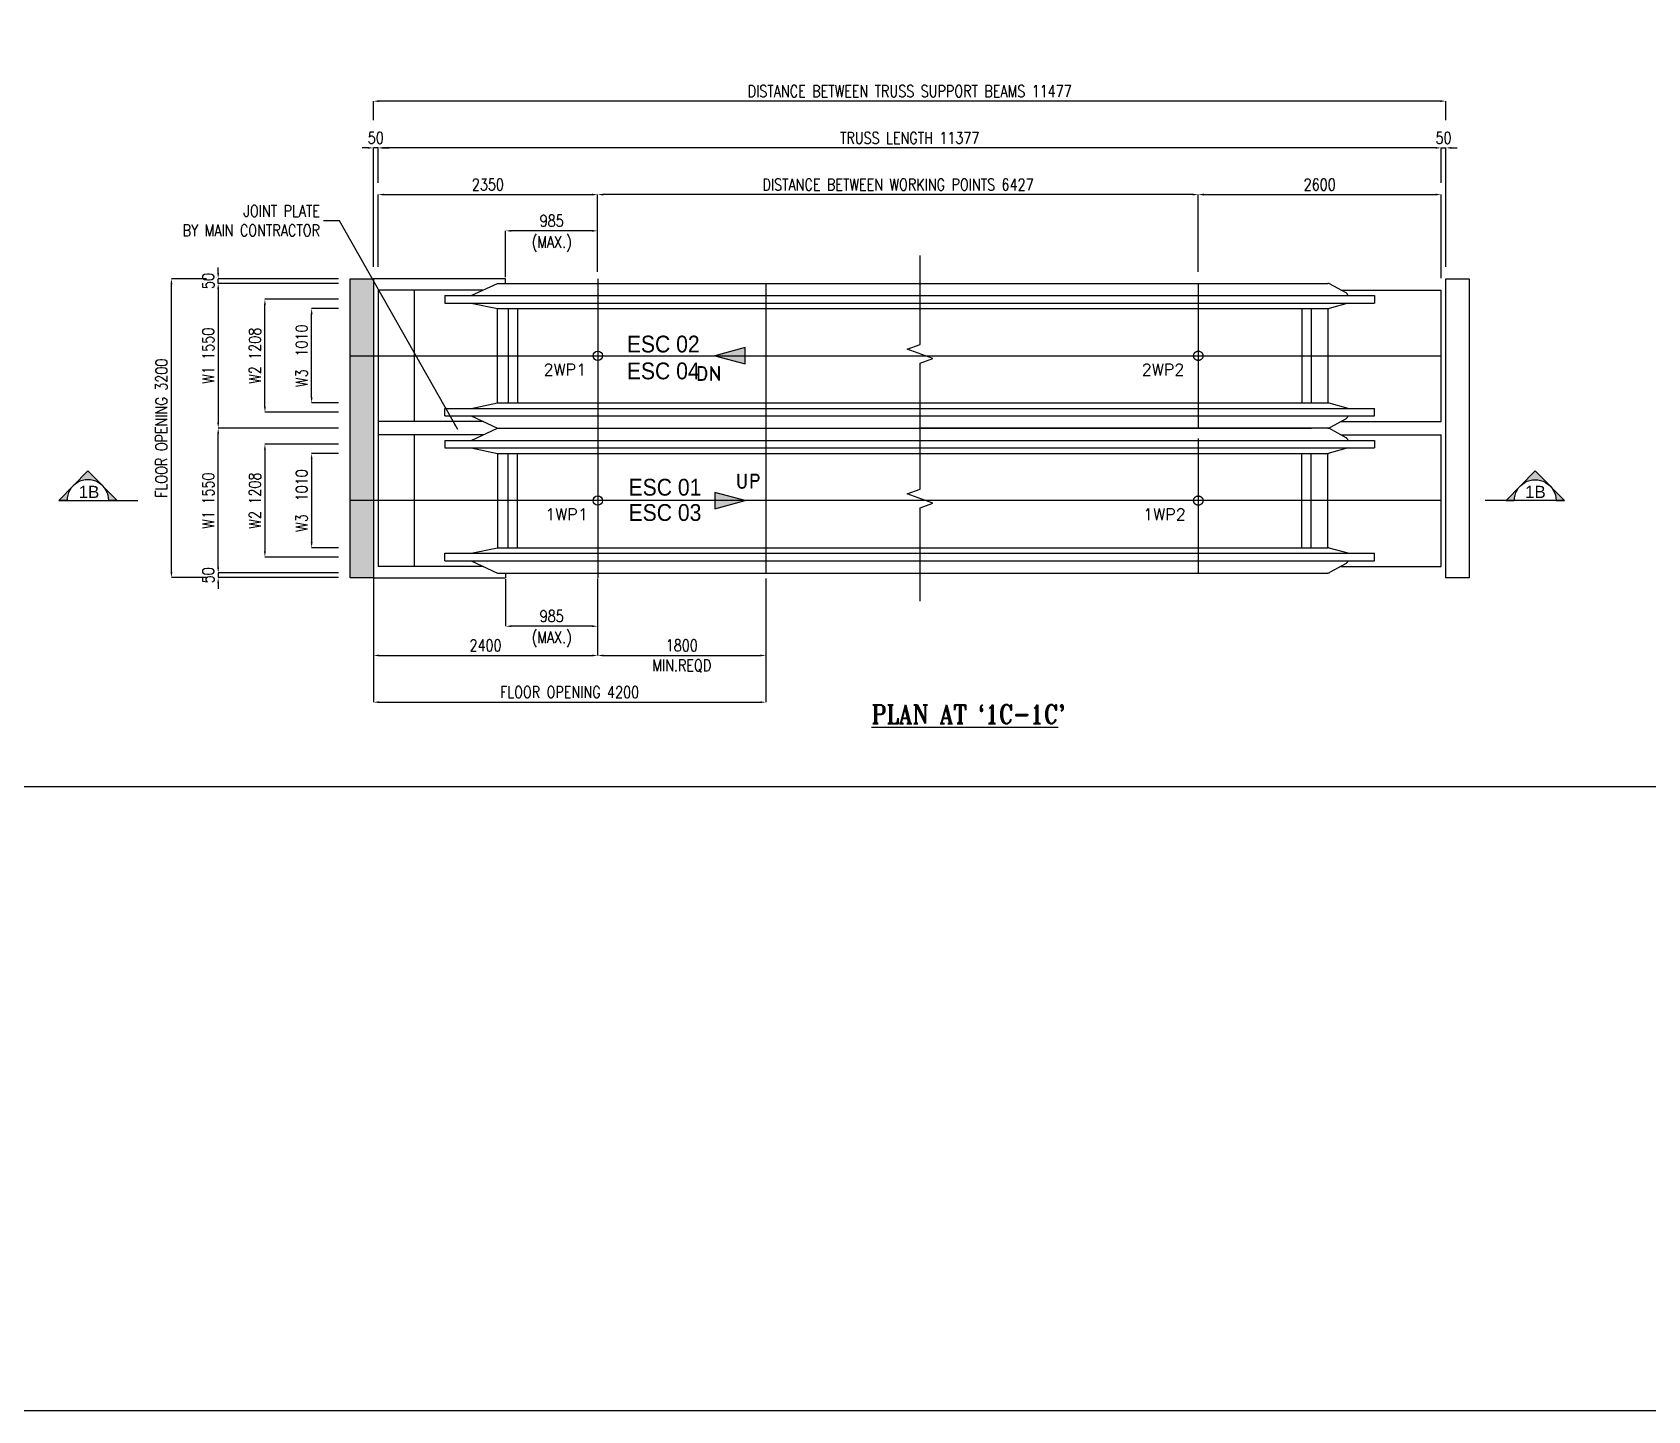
# Model space of a CAD drawing. Header units: millimetres. Extents: x -106996 to 276536, y -21995 to 37993.
# Drawn here: x 235490 to 252777, y -21995 to -7242 of the extents above; entities that cross this region are included whole.
import ezdxf
from ezdxf.enums import TextEntityAlignment as Align

# ---------------------------------------------------------------- set-up
doc = ezdxf.new("R2010")
doc.units = ezdxf.units.MM
doc.header["$LTSCALE"] = 100
for name, pattern in [('CENTER', [50.8, 31.75, -6.35, 6.35, -6.35]), ('HIDDEN', [9.525, 6.35, -3.175]), ('PHANTOM', [2.5, 1.25, -0.25, 0.25, -0.25, 0.25, -0.25]), ('PHANTOM2', [31.75, 15.875, -3.175, 3.175, -3.175, 3.175, -3.175])]:
    doc.linetypes.add(name, pattern=pattern)
doc.layers.get('0').update_dxf_attribs({"color": 3})
for name, color, linetype in [('DIM', 2, 'Continuous'), ('Esc', 4, 'Continuous'), ('MW', 4, 'Continuous'), ('MW 5&6', 7, 'Continuous'), ('TEXT', 7, 'Continuous'), ('TITLEBLOCK', 7, 'Continuous')]:
    doc.layers.add(name, color=color, linetype=linetype)
doc.styles.add('ARIAL', font='arial.ttf')
doc.styles.add('F1', font='romant.shx', dxfattribs={"width": 0.85})
doc.styles.add('F2', font='romand.shx')
doc.styles.add('F3', font='romans.shx', dxfattribs={"width": 0.8})
doc.dimstyles.new('NOR', dxfattribs={"dimscale": 20, "dimtxt": 2.5, "dimasz": 1.2, "dimexe": 0, "dimexo": 2.5, "dimgap": 0.9, "dimtad": 1, "dimzin": 12, "dimdsep": 46, "dimtxsty": 'F3', "dimsah": 1, "dimcen": 0.09, "dimclrd": 2, "dimclre": 2, "dimclrt": 7, "dimadec": 0, "dimazin": 0, "dimtfac": 1, "dimtix": 1, "dimtmove": 2, "dimatfit": 3, "dimfxl": 0, "dimtolj": 1, "dimtzin": 12, "dimarcsym": 0})

# ---------------------------------------------------------------- blocks, each defined once
blk = doc.blocks.new('*D487')
at = {"layer": 'DEFPOINTS', "color": 0, "transparency": 16777216}
for p in [(239140, -13493, 0), (243340, -13747, 0), (243340, -14412)]:
    blk.add_point(p, dxfattribs=at)
at = {"layer": 'DIM', "color": 2, "lineweight": -2, "transparency": 16777216}
for p, q in [((239140, -13618), (239140, -14412)), ((243340, -13872), (243340, -14412)), ((239200, -14412), (243280, -14412))]:
    blk.add_line(p, q, dxfattribs=at)
at = {"layer": 'DIM', "color": 2, "transparency": 16777216}
for points in [[(239200, -14402), (239200, -14422), (239140, -14412)], [(243280, -14402), (243280, -14422), (243340, -14412)]]:
    blk.add_solid(points, dxfattribs=at)
at = {"layer": 'DIM', "color": 7, "transparency": 16777216, "insert": (241240, -14304), "char_height": 125, "attachment_point": 5, "style": 'F3'}
blk.add_mtext('\\A1;FLOOR OPENING 4200', dxfattribs=at)
blk = doc.blocks.new('*D488')
at = {"layer": 'DEFPOINTS', "color": 0, "transparency": 16777216}
for p in [(239140, -12963), (241540, -12963), (241540, -13912)]:
    blk.add_point(p, dxfattribs=at)
at = {"layer": 'DIM', "color": 2, "lineweight": -2, "transparency": 16777216}
for p, q in [((239140, -13088), (239140, -13912)), ((241540, -13088), (241540, -13912)), ((239200, -13912), (241480, -13912))]:
    blk.add_line(p, q, dxfattribs=at)
at = {"layer": 'DIM', "color": 2, "transparency": 16777216}
for points in [[(239200, -13902), (239200, -13922), (239140, -13912)], [(241480, -13902), (241480, -13922), (241540, -13912)]]:
    blk.add_solid(points, dxfattribs=at)
at = {"layer": 'DIM', "color": 7, "transparency": 16777216, "insert": (240340, -13804), "char_height": 125, "attachment_point": 5, "style": 'F3'}
blk.add_mtext('\\A1;2400', dxfattribs=at)
blk = doc.blocks.new('*D489')
at = {"layer": 'DEFPOINTS', "color": 0, "transparency": 16777216}
for p in [(241540, -12963), (243340, -12963), (243340, -13912)]:
    blk.add_point(p, dxfattribs=at)
at = {"layer": 'DIM', "color": 2, "lineweight": -2, "transparency": 16777216}
for p, q in [((241540, -13088), (241540, -13912)), ((243340, -13088), (243340, -13912)), ((241600, -13912), (243280, -13912))]:
    blk.add_line(p, q, dxfattribs=at)
at = {"layer": 'DIM', "color": 2, "transparency": 16777216}
for points in [[(241600, -13902), (241600, -13922), (241540, -13912)], [(243280, -13902), (243280, -13922), (243340, -13912)]]:
    blk.add_solid(points, dxfattribs=at)
at = {"layer": 'DIM', "color": 7, "transparency": 16777216, "char_height": 125, "attachment_point": 5, "style": 'F3'}
for s, insert in [('\\A1;1800', (242440, -13804)), ('\\A1;MIN.REQD', (242440, -14025))]:
    blk.add_mtext(s, dxfattribs=dict(at, insert=insert))
blk = doc.blocks.new('*D490')
at = {"layer": 'DEFPOINTS', "color": 0, "transparency": 16777216}
for p in [(238479, -10199), (238890, -10199, 0), (238890, -11209, 0)]:
    blk.add_point(p, dxfattribs=at)
at = {"layer": 'DIM', "color": 2, "lineweight": -2, "transparency": 16777216}
for p, q in [((238765, -10199), (238479, -10199)), ((238479, -11149), (238479, -10259)), ((238765, -11209), (238479, -11209))]:
    blk.add_line(p, q, dxfattribs=at)
at = {"layer": 'DIM', "color": 2, "transparency": 16777216}
for points in [[(238469, -10259), (238489, -10259), (238479, -10199)], [(238469, -11149), (238489, -11149), (238479, -11209)]]:
    blk.add_solid(points, dxfattribs=at)
at = {"layer": 'DIM', "color": 7, "transparency": 16777216, "insert": (238372, -10704), "char_height": 125, "attachment_point": 5, "rotation": 90, "style": 'F3'}
blk.add_mtext('\\A1;W3  1010', dxfattribs=at)
blk = doc.blocks.new('*D491')
at = {"layer": 'DEFPOINTS', "color": 0, "transparency": 16777216}
for p in [(237979, -10100), (238890, -10100, 0), (238890, -11308, 0)]:
    blk.add_point(p, dxfattribs=at)
at = {"layer": 'DIM', "color": 2, "lineweight": -2, "transparency": 16777216}
for p, q in [((238765, -10100), (237979, -10100)), ((237979, -11248), (237979, -10160)), ((238765, -11308), (237979, -11308))]:
    blk.add_line(p, q, dxfattribs=at)
at = {"layer": 'DIM', "color": 2, "transparency": 16777216}
for points in [[(237969, -10160), (237989, -10160), (237979, -10100)], [(237969, -11248), (237989, -11248), (237979, -11308)]]:
    blk.add_solid(points, dxfattribs=at)
at = {"layer": 'DIM', "color": 7, "transparency": 16777216, "insert": (237872, -10704), "char_height": 125, "attachment_point": 5, "rotation": 90, "style": 'F3'}
blk.add_mtext('\\A1;W2 1208', dxfattribs=at)
blk = doc.blocks.new('*D492')
at = {"layer": 'DEFPOINTS', "color": 0, "transparency": 16777216}
for p in [(237479, -13079), (238890, -13029, 0), (238890, -13079, 0)]:
    blk.add_point(p, dxfattribs=at)
at = {"layer": 'DIM', "color": 2, "lineweight": -2, "transparency": 16777216}
for p, q in [((237479, -12969), (237479, -12909)), ((238765, -13029), (237479, -13029)), ((237479, -13029), (237479, -13079)), ((238765, -13079), (237479, -13079)), ((237479, -13139), (237479, -13199))]:
    blk.add_line(p, q, dxfattribs=at)
at = {"layer": 'DIM', "color": 2, "transparency": 16777216}
for points in [[(237469, -12969), (237489, -12969), (237479, -13029)], [(237469, -13139), (237489, -13139), (237479, -13079)]]:
    blk.add_solid(points, dxfattribs=at)
at = {"layer": 'DIM', "color": 7, "transparency": 16777216, "insert": (237372, -13054), "char_height": 125, "attachment_point": 5, "rotation": 90, "style": 'F3'}
blk.add_mtext('\\A1;50', dxfattribs=at)
blk = doc.blocks.new('*D493')
at = {"layer": 'DEFPOINTS', "color": 0, "transparency": 16777216}
for p in [(238890, -11749, 0), (238479, -12759), (238890, -12759, 0)]:
    blk.add_point(p, dxfattribs=at)
at = {"layer": 'DIM', "color": 2, "lineweight": -2, "transparency": 16777216}
for p, q in [((238765, -11749), (238479, -11749)), ((238479, -11809), (238479, -12699)), ((238765, -12759), (238479, -12759))]:
    blk.add_line(p, q, dxfattribs=at)
at = {"layer": 'DIM', "color": 2, "transparency": 16777216}
for points in [[(238469, -11809), (238489, -11809), (238479, -11749)], [(238469, -12699), (238489, -12699), (238479, -12759)]]:
    blk.add_solid(points, dxfattribs=at)
at = {"layer": 'DIM', "color": 7, "transparency": 16777216, "insert": (238372, -12254), "char_height": 125, "attachment_point": 5, "rotation": 90, "style": 'F3'}
blk.add_mtext('\\A1;W3  1010', dxfattribs=at)
blk = doc.blocks.new('*D494')
at = {"layer": 'DEFPOINTS', "color": 0, "transparency": 16777216}
for p in [(238890, -11650, 0), (237979, -12858), (238890, -12858, 0)]:
    blk.add_point(p, dxfattribs=at)
at = {"layer": 'DIM', "color": 2, "lineweight": -2, "transparency": 16777216}
for p, q in [((238765, -11650), (237979, -11650)), ((237979, -11710), (237979, -12798)), ((238765, -12858), (237979, -12858))]:
    blk.add_line(p, q, dxfattribs=at)
at = {"layer": 'DIM', "color": 2, "transparency": 16777216}
for points in [[(237969, -11710), (237989, -11710), (237979, -11650)], [(237969, -12798), (237989, -12798), (237979, -12858)]]:
    blk.add_solid(points, dxfattribs=at)
at = {"layer": 'DIM', "color": 7, "transparency": 16777216, "insert": (237872, -12254), "char_height": 125, "attachment_point": 5, "rotation": 90, "style": 'F3'}
blk.add_mtext('\\A1;W2 1208', dxfattribs=at)
blk = doc.blocks.new('*D495')
at = {"layer": 'DEFPOINTS', "color": 0, "transparency": 16777216}
for p in [(236979, -9879), (237479, -9879), (237479, -13079)]:
    blk.add_point(p, dxfattribs=at)
at = {"layer": 'DIM', "color": 2, "lineweight": -2, "transparency": 16777216}
for p, q in [((237354, -9879), (236979, -9879)), ((236979, -13019), (236979, -9939)), ((237354, -13079), (236979, -13079))]:
    blk.add_line(p, q, dxfattribs=at)
at = {"layer": 'DIM', "color": 2, "transparency": 16777216}
for points in [[(236969, -9939), (236989, -9939), (236979, -9879)], [(236969, -13019), (236989, -13019), (236979, -13079)]]:
    blk.add_solid(points, dxfattribs=at)
at = {"layer": 'DIM', "color": 7, "transparency": 16777216, "insert": (236872, -11479), "char_height": 125, "attachment_point": 5, "rotation": 90, "style": 'F3'}
blk.add_mtext('\\A1;FLOOR OPENING 3200', dxfattribs=at)
blk = doc.blocks.new('*D496')
at = {"layer": 'DEFPOINTS', "color": 0, "transparency": 16777216}
for p in [(238890, -9929, 0), (237479, -11479), (238890, -11479, 0)]:
    blk.add_point(p, dxfattribs=at)
at = {"layer": 'DIM', "color": 2, "lineweight": -2, "transparency": 16777216}
for p, q in [((238765, -9929), (237479, -9929)), ((237479, -9989), (237479, -11419)), ((238765, -11479), (237479, -11479))]:
    blk.add_line(p, q, dxfattribs=at)
at = {"layer": 'DIM', "color": 2, "transparency": 16777216}
for points in [[(237469, -9989), (237489, -9989), (237479, -9929)], [(237469, -11419), (237489, -11419), (237479, -11479)]]:
    blk.add_solid(points, dxfattribs=at)
at = {"layer": 'DIM', "color": 7, "transparency": 16777216, "insert": (237372, -10704), "char_height": 125, "attachment_point": 5, "rotation": 90, "style": 'F3'}
blk.add_mtext('\\A1;W1 1550', dxfattribs=at)
blk = doc.blocks.new('*D497')
at = {"layer": 'DEFPOINTS', "color": 0, "transparency": 16777216}
for p in [(237479, -11479), (238890, -11479, 0), (238890, -13029, 0)]:
    blk.add_point(p, dxfattribs=at)
at = {"layer": 'DIM', "color": 2, "lineweight": -2, "transparency": 16777216}
for p, q in [((238765, -11479), (237479, -11479)), ((237479, -12969), (237479, -11539)), ((238765, -13029), (237479, -13029))]:
    blk.add_line(p, q, dxfattribs=at)
at = {"layer": 'DIM', "color": 2, "transparency": 16777216}
for points in [[(237469, -11539), (237489, -11539), (237479, -11479)], [(237469, -12969), (237489, -12969), (237479, -13029)]]:
    blk.add_solid(points, dxfattribs=at)
at = {"layer": 'DIM', "color": 7, "transparency": 16777216, "insert": (237372, -12254), "char_height": 125, "attachment_point": 5, "rotation": 90, "style": 'F3'}
blk.add_mtext('\\A1;W1 1550', dxfattribs=at)
blk = doc.blocks.new('*D498')
at = {"layer": 'DEFPOINTS', "color": 0, "transparency": 16777216}
for p in [(237479, -9879), (238890, -9879, 0), (238890, -9929, 0)]:
    blk.add_point(p, dxfattribs=at)
at = {"layer": 'DIM', "color": 2, "lineweight": -2, "transparency": 16777216}
for p, q in [((237479, -9819), (237479, -9759)), ((238765, -9879), (237479, -9879)), ((237479, -9929), (237479, -9879)), ((238765, -9929), (237479, -9929)), ((237479, -9989), (237479, -10049))]:
    blk.add_line(p, q, dxfattribs=at)
at = {"layer": 'DIM', "color": 2, "transparency": 16777216}
for points in [[(237469, -9819), (237489, -9819), (237479, -9879)], [(237469, -9989), (237489, -9989), (237479, -9929)]]:
    blk.add_solid(points, dxfattribs=at)
at = {"layer": 'DIM', "color": 7, "transparency": 16777216, "insert": (237372, -9904), "char_height": 125, "attachment_point": 5, "rotation": 90, "style": 'F3'}
blk.add_mtext('\\A1;50', dxfattribs=at)
blk = doc.blocks.new('*D499')
at = {"layer": 'DEFPOINTS', "color": 0, "transparency": 16777216}
for p in [(241540, -8979), (241540, -9719, 0), (239190, -9879)]:
    blk.add_point(p, dxfattribs=at)
at = {"layer": 'DIM', "color": 2, "lineweight": -2, "transparency": 16777216}
for p, q in [((239190, -9754), (239190, -8979)), ((239250, -8979), (241480, -8979)), ((241540, -9594), (241540, -8979))]:
    blk.add_line(p, q, dxfattribs=at)
at = {"layer": 'DIM', "color": 2, "transparency": 16777216}
for points in [[(239250, -8969), (239250, -8989), (239190, -8979)], [(241480, -8969), (241480, -8989), (241540, -8979)]]:
    blk.add_solid(points, dxfattribs=at)
at = {"layer": 'DIM', "color": 7, "transparency": 16777216, "insert": (240365, -8872), "char_height": 125, "attachment_point": 5, "style": 'F3'}
blk.add_mtext('\\A1;2350', dxfattribs=at)
blk = doc.blocks.new('*D500')
at = {"layer": 'DEFPOINTS', "color": 0, "transparency": 16777216}
for p in [(241540, -8979), (241540, -9879, 0), (247967, -9929, 0)]:
    blk.add_point(p, dxfattribs=at)
at = {"layer": 'DIM', "color": 2, "lineweight": -2, "transparency": 16777216}
for p, q in [((241540, -9754), (241540, -8979)), ((247907, -8979), (241600, -8979)), ((247967, -9804), (247967, -8979))]:
    blk.add_line(p, q, dxfattribs=at)
at = {"layer": 'DIM', "color": 2, "transparency": 16777216}
for points in [[(241600, -8969), (241600, -8989), (241540, -8979)], [(247907, -8969), (247907, -8989), (247967, -8979)]]:
    blk.add_solid(points, dxfattribs=at)
at = {"layer": 'DIM', "color": 7, "transparency": 16777216, "insert": (244754, -8872), "char_height": 125, "attachment_point": 5, "style": 'F3'}
blk.add_mtext('\\A1;DISTANCE BETWEEN WORKING POINTS 6427', dxfattribs=at)
blk = doc.blocks.new('*D501')
at = {"layer": 'DEFPOINTS', "color": 0, "transparency": 16777216}
for p in [(239190, -8479), (239190, -8979, 0), (250567, -8979, 0)]:
    blk.add_point(p, dxfattribs=at)
at = {"layer": 'DIM', "color": 2, "lineweight": -2, "transparency": 16777216}
for p, q in [((239190, -8854), (239190, -8479)), ((250507, -8479), (239250, -8479)), ((250567, -8854), (250567, -8479))]:
    blk.add_line(p, q, dxfattribs=at)
at = {"layer": 'DIM', "color": 2, "transparency": 16777216}
for points in [[(239250, -8469), (239250, -8489), (239190, -8479)], [(250507, -8469), (250507, -8489), (250567, -8479)]]:
    blk.add_solid(points, dxfattribs=at)
at = {"layer": 'DIM', "color": 7, "transparency": 16777216, "insert": (244879, -8372), "char_height": 125, "attachment_point": 5, "style": 'F3'}
blk.add_mtext('\\A1;TRUSS LENGTH 11377', dxfattribs=at)
blk = doc.blocks.new('*D502')
at = {"layer": 'DEFPOINTS', "color": 0, "transparency": 16777216}
for p in [(250567, -8979), (247967, -9929, 0), (250567, -10000, 0)]:
    blk.add_point(p, dxfattribs=at)
at = {"layer": 'DIM', "color": 2, "lineweight": -2, "transparency": 16777216}
for p, q in [((247967, -9804), (247967, -8979)), ((248027, -8979), (250507, -8979)), ((250567, -9875), (250567, -8979))]:
    blk.add_line(p, q, dxfattribs=at)
at = {"layer": 'DIM', "color": 2, "transparency": 16777216}
for points in [[(248027, -8969), (248027, -8989), (247967, -8979)], [(250507, -8969), (250507, -8989), (250567, -8979)]]:
    blk.add_solid(points, dxfattribs=at)
at = {"layer": 'DIM', "color": 7, "transparency": 16777216, "insert": (249267, -8872), "char_height": 125, "attachment_point": 5, "style": 'F3'}
blk.add_mtext('\\A1;2600', dxfattribs=at)
blk = doc.blocks.new('*D503')
at = {"layer": 'DEFPOINTS', "color": 0, "transparency": 16777216}
for p in [(239140, -7979), (239140, -8309, 0), (250617, -8309, 0)]:
    blk.add_point(p, dxfattribs=at)
at = {"layer": 'DIM', "color": 2, "lineweight": -2, "transparency": 16777216}
for p, q in [((239140, -8184), (239140, -7979)), ((250557, -7979), (239200, -7979)), ((250617, -8184), (250617, -7979))]:
    blk.add_line(p, q, dxfattribs=at)
at = {"layer": 'DIM', "color": 2, "transparency": 16777216}
for points in [[(239200, -7969), (239200, -7989), (239140, -7979)], [(250557, -7969), (250557, -7989), (250617, -7979)]]:
    blk.add_solid(points, dxfattribs=at)
at = {"layer": 'DIM', "color": 7, "transparency": 16777216, "insert": (244879, -7872), "char_height": 125, "attachment_point": 5, "style": 'F3'}
blk.add_mtext('\\A1;DISTANCE BETWEEN TRUSS SUPPORT BEAMS 11477', dxfattribs=at)
blk = doc.blocks.new('*D504')
at = {"layer": 'DEFPOINTS', "color": 0, "transparency": 16777216}
for p in [(250617, -8479), (250567, -8979), (250617, -9879, 0)]:
    blk.add_point(p, dxfattribs=at)
at = {"layer": 'DIM', "color": 2, "lineweight": -2, "transparency": 16777216}
for p, q in [((250507, -8479), (250447, -8479)), ((250567, -8854), (250567, -8479)), ((250567, -8479), (250617, -8479)), ((250617, -9754), (250617, -8479)), ((250677, -8479), (250737, -8479))]:
    blk.add_line(p, q, dxfattribs=at)
at = {"layer": 'DIM', "color": 2, "transparency": 16777216}
for points in [[(250507, -8469), (250507, -8489), (250567, -8479)], [(250677, -8469), (250677, -8489), (250617, -8479)]]:
    blk.add_solid(points, dxfattribs=at)
at = {"layer": 'DIM', "color": 7, "transparency": 16777216, "insert": (250592, -8372), "char_height": 125, "attachment_point": 5, "style": 'F3'}
blk.add_mtext('\\A1;50', dxfattribs=at)
blk = doc.blocks.new('*D505')
at = {"layer": 'DEFPOINTS', "color": 0, "transparency": 16777216}
for p in [(239140, -8479), (239190, -8979), (239140, -9879, 0)]:
    blk.add_point(p, dxfattribs=at)
at = {"layer": 'DIM', "color": 2, "lineweight": -2, "transparency": 16777216}
for p, q in [((239080, -8479), (239020, -8479)), ((239140, -9754), (239140, -8479)), ((239190, -8479), (239140, -8479)), ((239190, -8854), (239190, -8479)), ((239250, -8479), (239310, -8479))]:
    blk.add_line(p, q, dxfattribs=at)
at = {"layer": 'DIM', "color": 2, "transparency": 16777216}
for points in [[(239080, -8469), (239080, -8489), (239140, -8479)], [(239250, -8469), (239250, -8489), (239190, -8479)]]:
    blk.add_solid(points, dxfattribs=at)
at = {"layer": 'DIM', "color": 7, "transparency": 16777216, "insert": (239165, -8372), "char_height": 125, "attachment_point": 5, "style": 'F3'}
blk.add_mtext('\\A1;50', dxfattribs=at)
blk = doc.blocks.new('*D528')
at = {"layer": 'DEFPOINTS', "color": 0, "transparency": 16777216}
for p in [(240555, -12971, 0), (241540, -13029, 0), (240555, -13599)]:
    blk.add_point(p, dxfattribs=at)
at = {"layer": 'DIM', "color": 2, "lineweight": -2, "transparency": 16777216}
for p, q in [((240555, -13096), (240555, -13599)), ((241540, -13154), (241540, -13599)), ((241480, -13599), (240615, -13599))]:
    blk.add_line(p, q, dxfattribs=at)
at = {"layer": 'DIM', "color": 2, "transparency": 16777216}
for points in [[(240615, -13589), (240615, -13609), (240555, -13599)], [(241480, -13589), (241480, -13609), (241540, -13599)]]:
    blk.add_solid(points, dxfattribs=at)
at = {"layer": 'DIM', "color": 7, "transparency": 16777216, "char_height": 125, "attachment_point": 5, "style": 'F3'}
for s, insert in [('\\A1;985', (241048, -13491)), ('\\A1;(MAX.)', (241048, -13739))]:
    blk.add_mtext(s, dxfattribs=dict(at, insert=insert))
blk = doc.blocks.new('*D529')
at = {"layer": 'DEFPOINTS', "color": 0, "transparency": 16777216}
for p in [(240555, -9367), (240555, -9988, 0), (241540, -9929, 0)]:
    blk.add_point(p, dxfattribs=at)
at = {"layer": 'DIM', "color": 2, "lineweight": -2, "transparency": 16777216}
for p, q in [((240555, -9863), (240555, -9367)), ((241480, -9367), (240615, -9367)), ((241540, -9804), (241540, -9367))]:
    blk.add_line(p, q, dxfattribs=at)
at = {"layer": 'DIM', "color": 2, "transparency": 16777216}
for points in [[(240615, -9357), (240615, -9377), (240555, -9367)], [(241480, -9357), (241480, -9377), (241540, -9367)]]:
    blk.add_solid(points, dxfattribs=at)
at = {"layer": 'DIM', "color": 7, "transparency": 16777216, "char_height": 125, "attachment_point": 5, "style": 'F3'}
for s, insert in [('\\A1;985', (241048, -9259)), ('\\A1;(MAX.)', (241048, -9507))]:
    blk.add_mtext(s, dxfattribs=dict(at, insert=insert))

msp = doc.modelspace()

# ---------------------------------------------------------------- hatches: boundary and pattern name
h = msp.add_hatch(color=252)
h.dxf.hatch_style = 1
h.paths.add_polyline_path([(238890.4471968, -9879.348126), (239140.4471968, -9879.348126), (239140.4471968, -13079.348126), (238890.4471968, -13079.348126)])
for points in [[(243117.6966692, -10616.9966962), (242792.4667028, -10704.348124), (243117.6966692, -10791.6995517)], [(242792.4667029, -12341.6995537), (243117.6966693, -12254.348126), (242792.4667029, -12166.9966982)]]:
    msp.add_hatch(color=252).paths.add_polyline_path(points)
at = {"ltscale": 250}
h = msp.add_hatch(color=252, dxfattribs=at)
edge = h.paths.add_edge_path()
edge.add_line((235861.2617281, -12254.3221553), (235772.3917568, -12254.3196698))
edge.add_line((235772.3917568, -12254.3196698), (235924.8318699, -12098.27677))
edge.add_arc((236084.5627056, -12254.3196701), 223.3009775, 135.6691295415, 180.0006376526)
edge = h.paths.add_edge_path()
edge.add_arc((236084.5627051, -12254.3196698), 223.3009769, 44.3308704869, 135.6691295131)
edge.add_line((235924.8318699, -12098.27677), (236084.5627051, -11934.7708383))
edge.add_line((236084.5627051, -11934.7708383), (236244.2935403, -12098.27677))
edge = h.paths.add_edge_path()
edge.add_line((236396.7336529, -12254.337131), (236307.8636816, -12254.3346456))
edge.add_arc((236084.5627046, -12254.3196701), 223.3009775, 359.9961575189, 404.3308704585)
edge.add_line((236244.2935403, -12098.27677), (236396.7336529, -12254.337131))
h = msp.add_hatch(color=252, dxfattribs=at)
edge = h.paths.add_edge_path()
edge.add_line((251796.4574098, -12254.3269037), (251885.3273811, -12254.3244183))
edge.add_line((251885.3273811, -12254.3244183), (251732.887268, -12098.2815184))
edge.add_arc((251573.1564323, -12254.3244186), 223.3009775, 359.9993623474, 404.3308704585, ccw=False)
edge = h.paths.add_edge_path()
edge.add_arc((251573.1564328, -12254.3244183), 223.3009769, 404.3308704869, 495.6691295131, ccw=False)
edge.add_line((251732.887268, -12098.2815184), (251573.1564328, -11934.7755868))
edge.add_line((251573.1564328, -11934.7755868), (251413.4255975, -12098.2815184))
edge = h.paths.add_edge_path()
edge.add_line((251260.9854849, -12254.3418795), (251349.8554562, -12254.339394))
edge.add_arc((251573.1564332, -12254.3244186), 223.3009775, 135.6691295415, 180.0038424811, ccw=False)
edge.add_line((251413.4255975, -12098.2815184), (251260.9854849, -12254.3418795))

# ---------------------------------------------------------------- linework, layer by layer
at = {"linetype": 'Continuous'}
for p, q in [((239190.4471968, -10000.348126, -0.0017182), (239190.4471968, -12958.348126, -0.0017182)), ((240315.4265476, -10000.348126, -0.0026951), (239190.4471968, -10000.348126, -0.0017182)), ((239580.4471972, -11408.348126, -0.0020569), (239580.4471972, -10000.348126, -0.0020568)), ((240314.9313936, -11408.348126, -0.0026951), (239190.4471968, -11408.348126, -0.0017182)), ((240314.8845678, -11550.348126, -0.0026951), (239190.4471968, -11550.348126, -0.0017182)), ((239580.4471972, -12958.348126, -0.0020569), (239580.4471972, -11550.348126, -0.0020569)), ((240315.2673467, -12958.348126, -0.0026951), (239190.4471968, -12958.348126, -0.0017182))]:
    msp.add_line(p, q, dxfattribs=at)
at = {"color": 1, "linetype": 'CENTER', "ltscale": 222}
for p, q in [((241540.4472049, -9879.348126, -0.0036938), (241540.4471605, -13079.348126, 0.0017497)), ((238890.4471968, -10704.348126, -0.0017195), (250567.2487764, -10704.34812, -0.0011975)), ((247967.2487764, -11589.34812, -0.0012541), (247967.2487764, -13029.34812, -0.0012541)), ((250567.2487764, -12254.34812, -0.0018608), (238890.4471968, -12254.348126, -0.0009683))]:
    msp.add_line(p, q, dxfattribs=at)
at = {"color": 21, "linetype": 'HIDDEN', "ltscale": 444}
msp.add_line((243340.4471968, -9929.348126, -0.0026951), (243340.4471968, -13029.348126, -0.0026951), dxfattribs=at)
at = {"color": 1, "linetype": 'PHANTOM', "ltscale": 222}
msp.add_line((247967.2487764, -9929.34812, -0.0012541), (247967.2487764, -11479.34812, -0.0012541), dxfattribs=at)
at = {"color": 2, "linetype": 'HIDDEN', "ltscale": 300}
for p, q in [((249549.9931417, -10030.9894484, -0.0012472), (249371.5464885, -9933.3429715, -0.0012472)), ((249572.2335988, -10140.4617884, -0.0012472), (249367.9230636, -10196.9372999, -0.0012472)), ((249077.2308498, -10199.4632398, -0.0012472), (249077.2308498, -11209.34812, -0.0012472)), ((249177.2308498, -10199.4632398, -0.0012472), (249177.2308498, -11209.34812, -0.0012472)), ((249352.2308498, -10199.4632398, -0.0012472), (249352.2308498, -11209.34812, -0.0012472)), ((249572.2335988, -11268.2344515, -0.0012472), (249367.9230636, -11211.7589401, -0.0012472)), ((249549.9931417, -11377.7067916, -0.0012472), (249371.5464885, -11475.3532684, -0.0012472)), ((249549.9931417, -11580.9894484, -0.0012472), (249371.5464885, -11483.3429715, -0.0012472)), ((249077.2308498, -12759.2330002, -0.0012472), (249077.2308498, -11749.34812, -0.0012472)), ((249177.2308498, -12759.2330002, -0.0012472), (249177.2308498, -11749.34812, -0.0012472)), ((249352.2308498, -12759.2330002, -0.0012472), (249352.2308498, -11749.34812, -0.0012472)), ((249572.2335988, -11690.4617884, -0.0012472), (249367.9230636, -11746.9372999, -0.0012472)), ((249572.2335988, -12818.2344515, -0.0012472), (249367.9230636, -12761.7589401, -0.0012472)), ((249549.9931417, -12927.7067916, -0.0012472), (249371.5464885, -13025.3532684, -0.0012472))]:
    msp.add_line(p, q, dxfattribs=at)
at = {"color": 2, "linetype": 'HIDDEN', "ltscale": 444}
for p, q in [((249493.9968306, -10000.34812, -0.0012529), (250567.2487764, -10000.34812, -0.0012042)), ((250567.2487764, -11408.34812, -0.0012042), (250567.2487764, -10000.34812, -0.0012042)), ((249493.9968306, -11408.34812, -0.0012529), (250567.2487764, -11408.34812, -0.0012042)), ((249493.9968306, -11550.34812, -0.0012496), (250567.2487764, -11550.34812, -0.0012042)), ((250567.2487764, -12958.34812, -0.0012042), (250567.2487764, -11550.34812, -0.0012042)), ((249493.9968306, -12958.34812, -0.0012496), (250567.2487764, -12958.34812, -0.0012042))]:
    msp.add_line(p, q, dxfattribs=at)
at = {"color": 1}
msp.add_lwpolyline([(-96046.149708, 17417.2504019), (276536.0041229, 17417.2504019), (276536.0041229, -21995.3976347), (-96046.149708, -21995.3976347)], close=True, dxfattribs=at)
at = {"color": 252, "linetype": 'PHANTOM2', "ltscale": 20, "elevation": -0.0026911}
msp.add_lwpolyline([(244990.7965418, -13329.3586278), (244990.7939589, -12333.5182332), (245128.1678299, -12283.5182332), (244853.4200879, -12183.5182332), (244990.7939589, -12133.5182332), (244990.7939589, -11358.5182332), (244990.7939589, -10783.5182332), (245128.1678299, -10733.5182332), (244853.4200879, -10633.5182332), (244990.7939589, -10583.5182332), (244990.7939589, -9630.9897887)], dxfattribs=at)
at = {"ltscale": 11, "elevation": -0.0036587}
msp.add_lwpolyline([(238890.4471968, -9879.348126), (239140.4471968, -9879.348126), (239140.4471968, -13079.348126), (238890.4471968, -13079.348126)], close=True, dxfattribs=at)
at = {"color": 6, "ltscale": 11}
for points, elevation in [([(240555.4621712, -9879.348126), (239140.4471968, -9879.348126)], -0.0016964), ([(239140.4471968, -13079.348126), (240555.4621712, -13079.348126)], -0.0026951)]:
    msp.add_lwpolyline(points, dxfattribs=dict(at, elevation=elevation))
at = {"color": 2, "linetype": 'HIDDEN', "ltscale": 444, "elevation": -0.0027319}
msp.add_lwpolyline([(250617.2487764, -9879.34812), (250867.2487764, -9879.34812), (250867.2487764, -13079.34812), (250617.2487764, -13079.34812)], close=True, dxfattribs=at)
at = {"ltscale": 250}
for points, elevation in [([(243117.6966692, -10616.9966962), (242792.4667028, -10704.348124), (243117.6966692, -10791.6995517)], -0.0015451), ([(242792.4667029, -12341.6995537), (243117.6966693, -12254.348126), (242792.4667029, -12166.9966982)], -0.0024658)]:
    msp.add_lwpolyline(points, close=True, dxfattribs=dict(at, elevation=elevation))
at = {"color": 4, "ltscale": 250, "elevation": -0.0034564}
for points in [[(235861.2617281, -12254.3221553), (235772.3917568, -12254.3196698), (236084.5627051, -11934.7708383), (236396.7336529, -12254.337131), (236307.8636816, -12254.3346456, 1.0000390982)], [(251796.4574098, -12254.3269037), (251885.3273811, -12254.3244183), (251573.1564328, -11934.7755868), (251260.9854849, -12254.3418795), (251349.8554562, -12254.339394, -1.0000390982)]]:
    msp.add_lwpolyline(points, format="xyb", close=True, dxfattribs=at)
at = {"color": 4, "ltscale": 250}
for points, elevation in [([(235772.3917568, -12254.3196698), (236619.8681634, -12254.3433715)], -0.0024928), ([(251885.3273811, -12254.3244183), (251037.8509744, -12254.34812)], -0.0018566)]:
    msp.add_lwpolyline(points, dxfattribs=dict(at, elevation=elevation))
msp.add_circle((241540.4621549, -10704.4559588, -0.0036086), 50)
at = {"linetype": 'Continuous'}
msp.add_circle((241540.4621549, -12254.3504423, -0.0036086), 50, dxfattribs=at)
at = {"color": 2, "linetype": 'HIDDEN', "ltscale": 300}
for centre, radius, start, end in [((249351.3171558, -9982.458958, -0.001261), 53.1187917, 67.6147752782, 89.0084777486), ((249352.231868, -10149.4632398, -0.0012472), 50, 269.9988332516, 288.2898290302), ((249477.5448311, -10108.4118121, -0.0012472), 106.3081, 27.0384895914, 47.0395158846), ((249353.2205079, -11255.1826841, -0.001261), 45.8452473, 71.2947566851, 91.2369359437), ((249477.5448311, -11300.2844278, -0.0012472), 106.3081, 312.9604841154, 332.9615104086), ((249351.3171558, -11426.2372819, -0.001261), 53.1187918, 270.9915222647, 292.3852247163), ((249351.3171558, -11532.4589581, -0.001261), 53.1187918, 67.6147752837, 89.0084777353), ((249477.5448311, -11658.4118121, -0.0012472), 106.3081, 27.0384895914, 47.0395158846), ((249353.2205079, -11703.5135558, -0.001261), 45.8452473, 268.7630640563, 288.7052433149), ((249352.231868, -12809.2330001, -0.0012472), 50, 71.7101709698, 90.0011667484), ((249477.5448311, -12850.2844278, -0.0012472), 106.3081, 312.9604841154, 332.9615104086), ((249351.3171558, -12976.2372819, -0.001261), 53.1187917, 270.9915222514, 292.3852247218)]:
    msp.add_arc(centre, radius, start, end, dxfattribs=at)
at = {"layer": 'Esc', "color": 4, "ltscale": 222}
for p, q in [((240185.4471968, -10060.6054751, -0.0026951), (240468.5785539, -9929.348126, -0.0026951)), ((240468.5785539, -9929.348126, -0.0026951), (244997.6657079, -9929.348126, -0.0016964)), ((239905.4462034, -10060.348126, -0.0026951), (239905.4471968, -10140.348126, -0.0026951)), ((239905.4462034, -10060.348126, -0.0026951), (244997.6657079, -10060.348126, -0.0016964)), ((239905.4471968, -10140.348126, -0.0026951), (244997.6657079, -10140.348126, -0.0016964)), ((240185.4471968, -10140.348126, -0.0026962), (240467.9445172, -10199.3504423, -0.0026951)), ((240467.9383194, -10199.348126, -0.0026951), (244997.6657079, -10199.348126, -0.0016964)), ((240467.9506914, -11209.348126, -0.0026951), (240467.9383194, -10199.348126, -0.0026951)), ((240580.4381996, -10199.3697673, -0.0026961), (240580.4506769, -11209.6107576, -0.0026961)), ((240680.4381996, -10199.3685319, -0.0026961), (240680.4506769, -11209.6095222, -0.0026961)), ((240185.4444482, -11268.348126, -0.0026961), (240467.9506914, -11209.348126, -0.0026951)), ((240467.9506914, -11209.348126, -0.0026978), (244997.6657079, -11209.348126, -0.0016964)), ((239905.4462062, -11348.348126, -0.0026951), (239905.447195, -11268.3099857, -0.0026951)), ((239905.4462062, -11348.348126, -0.0026951), (244997.6657079, -11348.348126, -0.0016964)), ((239905.4471945, -11268.348126, -0.0026951), (244993.016657, -11268.348126, -0.0016964)), ((240185.4471968, -11348.3203261, -0.0026951), (240468.0599878, -11479.348126, -0.0026951)), ((240185.4471968, -11610.3542177, -0.0026951), (240468.059986, -11479.348126, -0.0026951)), ((240468.0599878, -11479.348126, -0.0026951), (244997.6657079, -11479.348126, -0.0016964)), ((239905.4462065, -11610.348126, -0.0026951), (239905.447195, -11690.3645582, -0.0026951)), ((239905.4462065, -11610.348126, -0.0026951), (244997.6657079, -11610.348126, -0.0016964)), ((239905.4471948, -11690.348126, -0.0026951), (244997.6657079, -11690.348126, -0.0016964)), ((240185.4444482, -11690.348126, -0.0026961), (240467.9657041, -11749.348126, -0.0026951)), ((240467.9657041, -11749.348126, -0.0026951), (244997.6657079, -11749.348126, -0.0016964)), ((240467.9657041, -11749.348126, -0.0026951), (240467.9657041, -12759.348126, -0.0026978)), ((240580.4381996, -12759.4002889, -0.0026961), (240580.4506769, -11749.1592986, -0.0026961)), ((240680.4381996, -12759.4015243, -0.0026961), (240680.4506769, -11749.160534, -0.0026961)), ((240185.4471968, -12818.348126, -0.0026962), (240468.1357997, -12759.348126, -0.0026951)), ((240468.1357997, -12759.348126, -0.0026978), (244997.6657079, -12759.348126, -0.0016964)), ((239905.4744951, -12898.3481259, -0.0026951), (239905.4754834, -12818.348126, -0.0026951)), ((239905.4744951, -12898.348126, -0.0026951), (244997.6657079, -12898.348126, -0.0016964)), ((239905.4754834, -12818.348126, -0.0026951), (244997.6657079, -12818.348126, -0.0016964)), ((240185.4471968, -12898.1645811, -0.0026951), (240468.4193529, -13029.348126, -0.0026951)), ((240468.4193529, -13029.348126, -0.0026951), (244997.6657079, -13029.348126, -0.0016964))]:
    msp.add_line(p, q, dxfattribs=at)
at = {"layer": 'Esc', "color": 6, "ltscale": 222}
for p, q in [((240555.4621712, -9929.348126, -0.0012465), (240555.4621712, -9879.348126, -0.0012317)), ((240555.4621712, -13029.348126, -0.0026759), (240555.4621712, -13079.348126, -0.0012317))]:
    msp.add_line(p, q, dxfattribs=at)
at = {"layer": 'Esc', "color": 2, "linetype": 'HIDDEN', "ltscale": 444}
for p, q in [((244997.6657079, -9929.348126, -0.0016964), (249352.236348, -9929.34812, -0.0012541)), ((244997.6657079, -10060.348126, -0.0016964), (249852.2308428, -10060.34812, -0.001241)), ((244997.6657079, -10140.348126, -0.0016964), (249852.2308428, -10140.34812, -0.001241)), ((249852.2035425, -10060.3979002, -0.001241), (249852.2025542, -10140.3979001, -0.001241)), ((244997.6657079, -10199.348126, -0.0016964), (249355.6228459, -10199.34812, -0.0012541)), ((244997.6657079, -11209.348126, -0.0016964), (249354.2101659, -11209.34812, -0.0012541)), ((244997.6657079, -11268.348126, -0.0016964), (249852.2308428, -11268.34812, -0.001241)), ((244997.6657079, -11348.348126, -0.0016964), (249852.2318305, -11348.34812, -0.001241)), ((249852.2318311, -11348.3979001, -0.001241), (249852.2308428, -11268.3979001, -0.001241)), ((244997.6657079, -11479.348126, -0.0016973), (249177.6627044, -11479.34812, -0.0012541)), ((244997.6657079, -11479.348126, -0.0016973), (249177.6627044, -11479.34812, -0.0012541)), ((249352.236348, -11479.34812, -0.0012541), (244997.6657079, -11479.348126, -0.0016973)), ((244997.6657079, -11610.348126, -0.0016964), (249852.2318311, -11610.34812, -0.001241)), ((244997.6657079, -11690.348126, -0.0016964), (249852.2308428, -11690.34812, -0.001241)), ((244997.6657079, -11749.348126, -0.0016964), (249352.2308498, -11749.34812, -0.0012541)), ((249852.2318311, -11610.34812, -0.001241), (249852.2308428, -11690.34812, -0.001241)), ((244997.6657079, -12759.348126, -0.0016964), (249355.6228459, -12759.34812, -0.0012541)), ((244997.6657079, -12818.348126, -0.0016964), (249852.2025542, -12818.34812, -0.001241)), ((244997.6657079, -12898.348126, -0.0016964), (249852.2035425, -12898.34812, -0.001241)), ((249852.2035425, -12898.34812, -0.001241), (249852.2025542, -12818.34812, -0.001241)), ((244997.6657079, -13029.348126, -0.0016964), (249352.2363479, -13029.34812, -0.0012541))]:
    msp.add_line(p, q, dxfattribs=at)
at = {"layer": 'MW', "color": 2, "linetype": 'HIDDEN', "ltscale": 444}
for centre in [(247967.447185, -10704.4559528, -0.0012541), (247967.447185, -12254.2185791, -0.0012541)]:
    msp.add_circle(centre, 50, dxfattribs=at)
at = {"layer": 'TITLEBLOCK', "color": 3}
msp.add_lwpolyline([(233765.3810158, -15315.049836), (273565.3810158, -15315.049836), (273565.3810158, 12134.950164), (233765.3810158, 12134.950164)], close=True, dxfattribs=at)

# ---------------------------------------------------------------- texts
at = {"color": 4, "linetype": 'Continuous', "ltscale": 60, "style": 'ARIAL', "width": 0.9}
for s, p in [('ESC 02', (241851.8640857, -10668.6919129, -0.0027997)), ('ESC 04', (241851.8640857, -10956.2540639, -0.0050352)), ('ESC 01', (241870.2737781, -12201.0876072, -0.002566)), ('ESC 03', (241870.2737781, -12471.7698472, -0.002566))]:
    msp.add_text(s, height=180, dxfattribs=at).set_placement(p)
at = {"color": 2, "ltscale": 250, "style": 'F2'}
for s, p in [('DN', (242588.6347109, -10967.344581, -0.0015451)), ('UP', (243014.3858041, -12122.5833203, -0.0024658))]:
    msp.add_text(s, height=150, dxfattribs=at).set_placement(p)
at = {"color": 4, "ltscale": 250, "style": 'ARIAL'}
for p in [(236096.711409, -12160.9847874, -0.0024928), (251575.1959962, -12160.9895359, -0.0018566)]:
    msp.add_text('1B', height=130, dxfattribs=at).set_placement(p, align=Align.MIDDLE_CENTER)
at = {"ltscale": 250, "insert": (238568.5244115, -9258.885158, -0.0015926), "char_height": 125, "width": 2411.387365182, "attachment_point": 6, "style": 'F3'}
msp.add_mtext('{\\Fsimplex|c0;JOINT PLATE \\PBY MAIN CONTRACTOR }', dxfattribs=at)
at = {"layer": 'MW 5&6', "ltscale": 11, "style": 'F2'}
for s, p in [('2WP1', (240961.6818162, -10915.3580953, -0.0027319)), ('1WP1', (240979.538916, -12465.3580958, -0.0021476))]:
    msp.add_text(s, height=125, rotation=359.999998408, dxfattribs=at).set_placement(p)
for s, p in [('2WP2', (247362.3230643, -10915.3581069, -0.0011819)), ('1WP2', (247377.4305489, -12465.3581069, -0.0011819))]:
    msp.add_text(s, height=125, dxfattribs=at).set_placement(p)
at = {"layer": 'TEXT', "color": 4, "insert": (245508.7650917, -14540.0546187, -0.0027319), "char_height": 200, "width": 5051.837333142, "attachment_point": 5, "style": 'F1'}
msp.add_mtext("{\\LPLAN AT `1C-1C}'", dxfattribs=at)

# ---------------------------------------------------------------- dimensions: what is measured, and where the dimension line sits
at = {"layer": 'DIM'}
for base, p1, p2, angle, text, picture, middle in [((239140.4471968, -7979.34812, 0.000266), (250617.2487764, -8309.34812, 0.0005069), (239140.4471968, -8309.348126, 0.0022417), 180, 'DISTANCE BETWEEN TRUSS SUPPORT BEAMS <>\\X', '*D503', (244878.8479866, -7979.34812, 0.000266)), ((239190.4471968, -8479.34812, 0.000266), (250567.2487764, -8979.34812, 0.0005069), (239190.4471968, -8979.348126, 0.0022417), 180, 'TRUSS LENGTH <>', '*D501', (244878.8479866, -8371.84812, 0.000266)), ((241540.4472049, -8979.34812, 0.000266), (247967.2487764, -9929.34812, -0.0012541), (241540.4472049, -9879.348126, -0.0016964), 180, 'DISTANCE BETWEEN WORKING POINTS <>', '*D500', (244753.8479907, -8871.84812, 0.000266)), ((240555.4621712, -9366.848123, -0.0011872), (241540.4621186, -9929.348126, -0.0026515), (240555.4621712, -9988.016701, -0.0026507), 180, '<>\\X(MAX.)', '*D529', (241047.9621449, -9366.848123, -0.0011872)), ((236979.0055691, -9879.348126, -0.0024928), (237479.0055691, -13079.348126, -0.0024928), (237479.0055691, -9879.348126, -0.0024928), 90, 'FLOOR OPENING <>\\X', '*D495', (236979.0055691, -11479.348126, -0.0024928)), ((237479.0055691, -11479.348126, -0.0024928), (238890.4471968, -9929.348126, -0.0026951), (238890.4471968, -11479.348126, -0.0026951), 90, 'W1 <>', '*D496', (237371.5055691, -10704.348126, -0.0024928)), ((237979.0055691, -10100.348126, -0.0024928), (238890.4471968, -11308.348126, -0.0026951), (238890.4471968, -10100.348126, -0.0026951), 90, 'W2 <>', '*D491', (237871.5055691, -10704.348126, -0.0024928)), ((238479.0055691, -10199.348126, -0.0024928), (238890.4471968, -11209.348126, -0.0026951), (238890.4471968, -10199.348126, -0.0026951), 90, 'W3  <>', '*D490', (238371.5055691, -10704.348126, -0.0024928)), ((237479.0055691, -11479.348126, -0.0024928), (238890.4471968, -13029.348126, -0.0026951), (238890.4471968, -11479.348126, -0.0026951), 270, 'W1 <>', '*D497', (237371.5055691, -12254.348126, -0.0024928)), ((237979.0055691, -12858.348126, -0.0024928), (238890.4471968, -11650.348126, -0.0026951), (238890.4471968, -12858.348126, -0.0026951), 270, 'W2 <>', '*D494', (237871.5055691, -12254.348126, -0.0024928)), ((238479.0055691, -12759.348126, -0.0024928), (238890.4471968, -11749.348126, -0.0026951), (238890.4471968, -12759.348126, -0.0026951), 270, 'W3  <>', '*D493', (238371.5055691, -12254.348126, -0.0024928)), ((240555.4621712, -13598.879498, -0.0011872), (241540.4621186, -13029.348126, -0.0026515), (240555.4621712, -12970.6795509, -0.0026507), 180, '<>\\X(MAX.)', '*D528', (241047.9621449, -13598.879498, -0.0011872))]:
    dim = msp.add_linear_dim(base=base, p1=p1, p2=p2, angle=angle, text=text, dimstyle='NOR', override={"dimscale": 50, "dimdec": 0}, dxfattribs=at)
    dim.commit()
    dim.dimension.update_dxf_attribs({"geometry": picture, "text_midpoint": middle})
for base, p1, p2, angle, picture, middle in [((239140.4471968, -8479.348126, 0.0022417), (239190.4471968, -8979.348126, 0.0022417), (239140.4471968, -9879.348126, -0.0016964), 180, '*D505', (239165.4471968, -8371.848126, 0.0022417)), ((237479.0055691, -9879.348126, -0.0024928), (238890.4471968, -9929.348126, -0.0026951), (238890.4471968, -9879.348126, -0.0026951), 90, '*D498', (237371.5055691, -9904.348126, -0.0024928)), ((237479.0055691, -13079.348126, -0.0024928), (238890.4471968, -13029.348126, -0.0026951), (238890.4471968, -13079.348126, -0.0026951), 270, '*D492', (237371.5055691, -13054.348126, -0.0024928))]:
    dim = msp.add_linear_dim(base=base, p1=p1, p2=p2, angle=angle, dimstyle='NOR', override={"dimscale": 50, "dimdec": 0}, dxfattribs=at)
    dim.commit()
    dim.dimension.update_dxf_attribs({"geometry": picture, "text_midpoint": middle})
for base, p1, p2, picture, middle in [((250617.2487764, -8479.34812, 0.0005069), (250567.2487764, -8979.34812, 0.0005069), (250617.2487764, -9879.34812, -0.0015772), '*D504', (250592.2487764, -8371.84812, 0.0005069)), ((241540.4472049, -8979.348126, 0.000266), (239190.4471968, -9879.348126, 0.000266), (241540.4472049, -9719.348126, -0.0017315), '*D499', (240365.4472009, -8871.848126, 0.000266)), ((250567.2487764, -8979.34812, 0.000457), (247967.2487764, -9929.34812, -0.0012541), (250567.2487764, -10000.34812, -0.0014906), '*D502', (249267.2487764, -8871.84812, 0.000457)), ((241540.4471605, -13911.5825036, -0.0026951), (239140.4471968, -12962.9829904, -0.0026951), (241540.4471605, -12962.9829904, -0.0026951), '*D488', (240340.4471786, -13804.0825036, -0.0026951))]:
    dim = msp.add_linear_dim(base=base, p1=p1, p2=p2, dimstyle='NOR', override={"dimscale": 50, "dimdec": 0}, dxfattribs=at)
    dim.commit()
    dim.dimension.update_dxf_attribs({"geometry": picture, "text_midpoint": middle})
for base, p1, p2, text, picture, middle in [((243340.4471968, -13911.5825036, -0.0026951), (241540.4471605, -12962.9829904, -0.0026951), (243340.4471968, -12962.9829904, -0.0026951), '<>\\XMIN.REQD', '*D489', (242440.4471786, -13911.5825036, -0.0026951)), ((243340.4471968, -14411.5825036, -0.0026951), (239140.4471968, -13492.6854529, -0.0061762), (243340.4471968, -13747.2261311, -0.0071031), 'FLOOR OPENING <>\\X', '*D487', (241240.4471968, -14411.5825036, -0.0026951))]:
    dim = msp.add_linear_dim(base=base, p1=p1, p2=p2, text=text, dimstyle='NOR', override={"dimscale": 50, "dimdec": 0}, dxfattribs=at)
    dim.commit()
    dim.dimension.update_dxf_attribs({"geometry": picture, "text_midpoint": middle})

# ---------------------------------------------------------------- leaders
at = {"color": 3, "ltscale": 250, "annotation_type": 0, "has_hookline": 1, "hookline_direction": 0, "text_width": 1695.2380952, "horizontal_direction": (-1, 0, 0)}
msp.add_leader([(240042.5610033, -11494.5779329, -0.0027794), (238778.2974024, -9258.885158, -0.0027794), (238604.5244115, -9258.885158, -0.0027794)], dimstyle='NOR', override={"dimasz": 3, "dimtad": 0}, dxfattribs=at)

doc.saveas('drawing.dxf')
